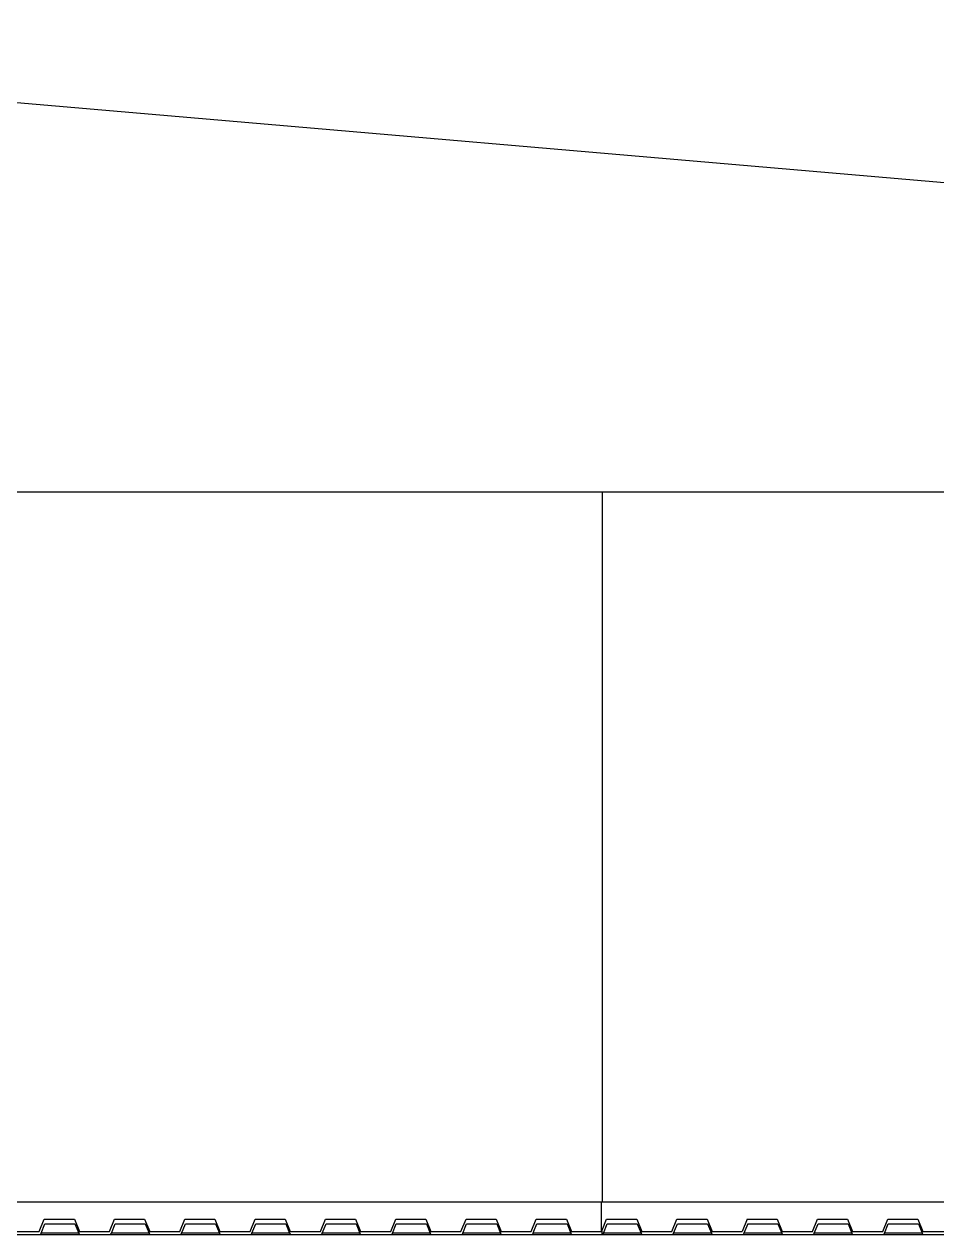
# Model space of a CAD drawing. Extents: x -35.6 to 35.6, y -12.2 to 13.4.
# Drawn here: x 15.092 to 18.759, y 6.043 to 10.906 of the extents above; entities that cross this region are included whole.
import ezdxf

# ---------------------------------------------------------------- set-up
doc = ezdxf.new("R2010")
doc.units = 0
doc.layers.get('0').update_dxf_attribs({"linetype": 'CONTINUOUS'})

msp = doc.modelspace()

# ---------------------------------------------------------------- linework, layer by layer
for p, q in [((11.4088, 10.9065), (19.9833, 10.1669)), ((15.4451, 9.0264), (14.3077, 9.0264)), ((15.5512, 9.0264), (15.4451, 9.0264)), ((15.6516, 9.0264), (15.5512, 9.0264)), ((17.4143, 9.0264), (15.6516, 9.0264)), ((17.4143, 9.0264), (17.4143, 6.1755)), ((17.8153, 9.0264), (17.4143, 9.0264)), ((17.9376, 9.0264), (17.8153, 9.0264)), ((18.0734, 9.0264), (17.9376, 9.0264)), ((19.1478, 9.0264), (18.0734, 9.0264)), ((14.3077, 6.1755), (17.4119, 6.1755)), ((17.4119, 6.0555), (17.4119, 6.1755)), ((17.4119, 6.1755), (17.4143, 6.1755)), ((17.4143, 6.1755), (20.5185, 6.1755)), ((15.1526, 6.0555), (15.1728, 6.1055)), ((15.1599, 6.0497), (15.1751, 6.087)), ((15.1728, 6.1055), (15.2938, 6.1055)), ((15.1751, 6.087), (15.2962, 6.087)), ((15.2938, 6.1055), (15.314, 6.0555)), ((15.2962, 6.087), (15.3114, 6.0497)), ((15.435, 6.0555), (15.4552, 6.1055)), ((15.4423, 6.0497), (15.4576, 6.087)), ((15.4552, 6.1055), (15.5762, 6.1055)), ((15.4576, 6.087), (15.5786, 6.087)), ((15.5762, 6.1055), (15.5964, 6.0555)), ((15.5786, 6.087), (15.5938, 6.0497)), ((15.7175, 6.0555), (15.7376, 6.1055)), ((15.7306, 6.064), (15.74, 6.087)), ((15.7376, 6.1055), (15.8587, 6.1055)), ((15.74, 6.087), (15.861, 6.087)), ((15.8587, 6.1055), (15.8788, 6.0555)), ((15.861, 6.087), (15.8763, 6.0497)), ((15.9999, 6.0555), (16.02, 6.1055)), ((16.0071, 6.0497), (16.0224, 6.087)), ((16.02, 6.1055), (16.1411, 6.1055)), ((16.0224, 6.087), (16.1434, 6.087)), ((16.1411, 6.1055), (16.1612, 6.0555)), ((16.1434, 6.087), (16.1587, 6.0497)), ((16.2823, 6.0555), (16.3025, 6.1055)), ((16.2896, 6.0497), (16.3048, 6.087)), ((16.3025, 6.1055), (16.4235, 6.1055)), ((16.3048, 6.087), (16.4258, 6.087)), ((16.4235, 6.1055), (16.4437, 6.0555)), ((16.4258, 6.087), (16.4411, 6.0497)), ((16.5647, 6.0555), (16.5849, 6.1055)), ((16.572, 6.0497), (16.5872, 6.087)), ((16.5849, 6.1055), (16.7059, 6.1055)), ((16.5872, 6.087), (16.7083, 6.087)), ((16.7059, 6.1055), (16.7261, 6.0555)), ((16.7083, 6.087), (16.7235, 6.0497)), ((16.8471, 6.0555), (16.8673, 6.1055)), ((16.8544, 6.0497), (16.8696, 6.087)), ((16.8673, 6.1055), (16.9883, 6.1055)), ((16.8696, 6.087), (16.9907, 6.087)), ((16.9883, 6.1055), (17.0085, 6.0555)), ((16.9907, 6.087), (17.0059, 6.0497)), ((17.1295, 6.0555), (17.1497, 6.1055)), ((17.1397, 6.0568), (17.152, 6.087)), ((17.1497, 6.1055), (17.2707, 6.1055)), ((17.152, 6.087), (17.2731, 6.087)), ((17.2707, 6.1055), (17.2909, 6.0555)), ((17.2731, 6.087), (17.2883, 6.0497)), ((17.4143, 6.0613), (17.4321, 6.1055)), ((17.4192, 6.0497), (17.4345, 6.087)), ((17.4321, 6.1055), (17.5531, 6.1055)), ((17.4345, 6.087), (17.5555, 6.087)), ((17.5531, 6.1055), (17.5733, 6.0555)), ((17.5555, 6.087), (17.5707, 6.0497)), ((17.6944, 6.0555), (17.7145, 6.1055)), ((17.7016, 6.0497), (17.7169, 6.087)), ((17.7145, 6.1055), (17.8356, 6.1055)), ((17.7169, 6.087), (17.8379, 6.087)), ((17.8356, 6.1055), (17.8557, 6.0555)), ((17.8379, 6.087), (17.8532, 6.0497)), ((17.9969, 6.1055), (17.9768, 6.0555)), ((17.9993, 6.087), (17.984, 6.0497)), ((17.9969, 6.1055), (18.118, 6.1055)), ((17.9993, 6.087), (18.1203, 6.087)), ((18.118, 6.1055), (18.1381, 6.0555)), ((18.1203, 6.087), (18.1356, 6.0497)), ((18.2592, 6.0555), (18.2794, 6.1055)), ((18.2665, 6.0497), (18.2817, 6.087)), ((18.2794, 6.1055), (18.4004, 6.1055)), ((18.2817, 6.087), (18.4027, 6.087)), ((18.4004, 6.1055), (18.4206, 6.0555)), ((18.4027, 6.087), (18.418, 6.0497)), ((18.5416, 6.0555), (18.5618, 6.1055)), ((18.5489, 6.0497), (18.5641, 6.087)), ((18.5618, 6.1055), (18.6828, 6.1055)), ((18.5641, 6.087), (18.6851, 6.087)), ((18.6828, 6.1055), (18.703, 6.0555)), ((18.6851, 6.087), (18.6988, 6.0536)), ((15.0316, 6.0555), (15.1526, 6.0555)), ((15.1571, 6.0429), (15.0318, 6.0429)), ((15.1571, 6.0429), (15.1599, 6.0497)), ((15.3142, 6.0429), (15.1571, 6.0429)), ((15.3114, 6.0497), (15.1599, 6.0497)), ((15.3114, 6.0497), (15.3142, 6.0429)), ((15.314, 6.0555), (15.435, 6.0555)), ((15.4395, 6.0429), (15.3142, 6.0429)), ((15.4395, 6.0429), (15.4423, 6.0497)), ((15.5967, 6.0429), (15.4395, 6.0429)), ((15.5938, 6.0497), (15.4423, 6.0497)), ((15.5938, 6.0497), (15.5967, 6.0429)), ((15.5964, 6.0555), (15.7175, 6.0555)), ((15.7219, 6.0429), (15.5967, 6.0429)), ((15.7219, 6.0429), (15.7247, 6.0497)), ((15.8791, 6.0429), (15.7219, 6.0429)), ((15.7247, 6.0497), (15.7306, 6.064)), ((15.7718, 6.0497), (15.7247, 6.0497)), ((15.8763, 6.0497), (15.7718, 6.0497)), ((15.8763, 6.0497), (15.8791, 6.0429)), ((15.8788, 6.0555), (15.9999, 6.0555)), ((16.0043, 6.0429), (15.8791, 6.0429)), ((16.0043, 6.0429), (16.0071, 6.0497)), ((16.1615, 6.0429), (16.0043, 6.0429)), ((16.1587, 6.0497), (16.0071, 6.0497)), ((16.1587, 6.0497), (16.1615, 6.0429)), ((16.1612, 6.0555), (16.2823, 6.0555)), ((16.2867, 6.0429), (16.1615, 6.0429)), ((16.2867, 6.0429), (16.2896, 6.0497)), ((16.4439, 6.0429), (16.2867, 6.0429)), ((16.4411, 6.0497), (16.2896, 6.0497)), ((16.4411, 6.0497), (16.4439, 6.0429)), ((16.4437, 6.0555), (16.5647, 6.0555)), ((16.5692, 6.0429), (16.4439, 6.0429)), ((16.5692, 6.0429), (16.572, 6.0497)), ((16.7263, 6.0429), (16.5692, 6.0429)), ((16.7235, 6.0497), (16.572, 6.0497)), ((16.7235, 6.0497), (16.7263, 6.0429)), ((16.7261, 6.0555), (16.8471, 6.0555)), ((16.8516, 6.0429), (16.7263, 6.0429)), ((16.8516, 6.0429), (16.8544, 6.0497)), ((17.0087, 6.0429), (16.8516, 6.0429)), ((17.0059, 6.0497), (16.8544, 6.0497)), ((17.0059, 6.0497), (17.0087, 6.0429)), ((17.0085, 6.0555), (17.1295, 6.0555)), ((17.134, 6.0429), (17.0087, 6.0429)), ((17.134, 6.0429), (17.1368, 6.0497)), ((17.2911, 6.0429), (17.134, 6.0429)), ((17.1368, 6.0497), (17.1397, 6.0568)), ((17.1491, 6.0497), (17.1368, 6.0497)), ((17.2883, 6.0497), (17.1491, 6.0497)), ((17.2883, 6.0497), (17.2911, 6.0429)), ((17.2909, 6.0555), (17.4119, 6.0555)), ((17.4143, 6.0429), (17.2911, 6.0429)), ((17.4119, 6.0555), (17.4143, 6.0613)), ((17.4143, 6.0429), (17.4143, 6.0613)), ((17.4164, 6.0429), (17.4143, 6.0429)), ((17.4164, 6.0429), (17.4192, 6.0497)), ((17.5735, 6.0429), (17.4164, 6.0429)), ((17.5707, 6.0497), (17.4192, 6.0497)), ((17.5707, 6.0497), (17.5735, 6.0429)), ((17.5733, 6.0555), (17.6944, 6.0555)), ((17.6988, 6.0429), (17.5735, 6.0429)), ((17.6988, 6.0429), (17.7016, 6.0497)), ((17.856, 6.0429), (17.6988, 6.0429)), ((17.8532, 6.0497), (17.7016, 6.0497)), ((17.8532, 6.0497), (17.856, 6.0429)), ((17.8557, 6.0555), (17.9768, 6.0555)), ((17.9812, 6.0429), (17.856, 6.0429)), ((17.984, 6.0497), (17.9812, 6.0429)), ((18.1384, 6.0429), (17.9812, 6.0429)), ((18.1356, 6.0497), (17.984, 6.0497)), ((18.1356, 6.0497), (18.1384, 6.0429)), ((18.1381, 6.0555), (18.2592, 6.0555)), ((18.2636, 6.0429), (18.1384, 6.0429)), ((18.2636, 6.0429), (18.2665, 6.0497)), ((18.4208, 6.0429), (18.2636, 6.0429)), ((18.418, 6.0497), (18.2665, 6.0497)), ((18.418, 6.0497), (18.4208, 6.0429)), ((18.4206, 6.0555), (18.5416, 6.0555)), ((18.5461, 6.0429), (18.4208, 6.0429)), ((18.5461, 6.0429), (18.5489, 6.0497)), ((18.7032, 6.0429), (18.5461, 6.0429)), ((18.6988, 6.0497), (18.5489, 6.0497)), ((18.6988, 6.0536), (18.6988, 6.0497)), ((18.6988, 6.0536), (18.7004, 6.0497)), ((18.7004, 6.0497), (18.6988, 6.0497)), ((18.7004, 6.0497), (18.7032, 6.0429)), ((18.703, 6.0555), (18.824, 6.0555)), ((18.8285, 6.0429), (18.7032, 6.0429))]:
    msp.add_line(p, q)

doc.saveas('drawing.dxf')
